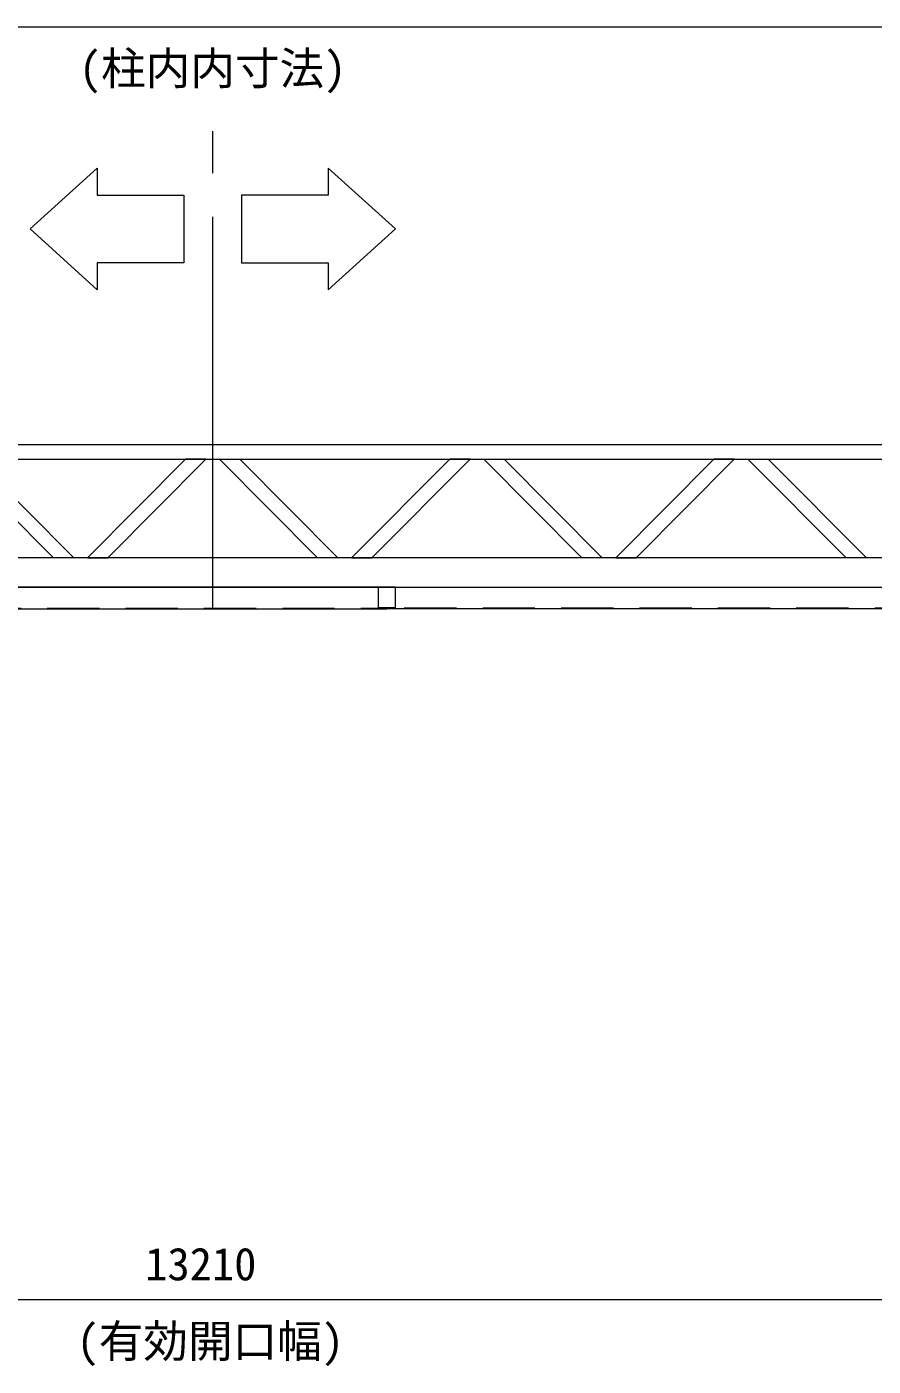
# Model space of a CAD drawing. Units: millimetres, scale not verified. Extents: x -13484 to 18716, y -23100 to 23100.
# Drawn here: x -3404 to -489, y -16330 to -11719 of the extents above; entities that cross this region are included whole.
import ezdxf
from ezdxf.enums import TextEntityAlignment as Align

# ---------------------------------------------------------------- set-up
doc = ezdxf.new("R2010")
doc.units = ezdxf.units.MM
doc.header["$LTSCALE"] = 150
doc.linetypes.add('CHAIN2', pattern=[12, 9, -1, 1, -1])
doc.linetypes.add('DASHED1', pattern=[1.8, 1.2, -0.6])
for name, color, linetype, lineweight in [('0-B_寸法', 3, 'Continuous', 18), ('0-E_大型中間梁60', 7, 'Continuous', 18), ('1-6_通芯', 1, 'CHAIN2', 18), ('1-B_文字', 7, 'Continuous', 18)]:
    doc.layers.add(name, color=color, linetype=linetype, lineweight=lineweight)
doc.styles.add('ＭＳ ゴシック', font='')
doc.styles.get('ＭＳ ゴシック').set_extended_font_data('MS Gothic')

msp = doc.modelspace()

# ---------------------------------------------------------------- linework, layer by layer
at = {"layer": '0-B_寸法'}
for p, q in [((-9876.2, -11719.2), (4347.8, -11719.2)), ((-9289.2, -16101.2), (3744.8, -16101.2))]:
    msp.add_line(p, q, dxfattribs=at)
at = {"layer": '0-E_大型中間梁60'}
msp.add_line((-2134.2, -13649.6), (-2194.2, -13649.6), dxfattribs=at)
at = {"layer": '0-E_大型中間梁60', "color": 4, "linetype": 'DASHED1', "lineweight": 9}
for p in [(-5764.2, -13721), (235.8, -13721)]:
    msp.add_line(p, (-2164.2, -13721), dxfattribs=at)
at = {"layer": '0-E_大型中間梁60'}
for points in [[(-5752.2, -13208), (223.8, -13208), (223.8, -13158), (-5752.2, -13158)], [(-3580.7, -13208), (-3242.7, -13548), (-3312.7, -13548), (-3650.7, -13208)], [(-2857.7, -13208), (-3195.7, -13548), (-3125.7, -13548), (-2787.7, -13208)], [(-2670.7, -13208), (-2332.7, -13548), (-2402.7, -13548), (-2740.7, -13208)], [(-1947.7, -13208), (-2285.7, -13548), (-2215.7, -13548), (-1877.7, -13208)], [(-1760.7, -13208), (-1422.7, -13548), (-1492.7, -13548), (-1830.7, -13208)], [(-1037.7, -13208), (-1375.7, -13548), (-1305.7, -13548), (-967.7, -13208)], [(-850.7, -13208), (-512.7, -13548), (-582.7, -13548), (-920.7, -13208)], [(-5752.2, -13648), (223.8, -13648), (223.8, -13548), (-5752.2, -13548)], [(-2194.2, -13718), (-2134.2, -13718), (-2134.2, -13648), (-2194.2, -13648)]]:
    msp.add_lwpolyline(points, close=True, dxfattribs=at)
for points in [[(-2164.2, -13648), (-5764.2, -13648), (-5764.2, -13723), (-2164.2, -13723), (-2164.2, -13718)], [(-2164.2, -13648), (235.8, -13648), (235.8, -13723), (-2164.2, -13723), (-2164.2, -13718)]]:
    msp.add_lwpolyline(points, dxfattribs=at)
at = {"layer": '1-6_通芯'}
msp.add_line((-2764.2, -13723), (-2764.2, -12078.9), dxfattribs=at)
at = {"layer": '1-B_文字'}
for points in [[(-3393.2, -12415.1), (-3162.2, -12205.8), (-3162.2, -12298.5), (-2863.5, -12298.5), (-2863.5, -12532.1), (-3162.2, -12532.1), (-3162.2, -12624.7)], [(-2135.1, -12415.1), (-2366.2, -12205.8), (-2366.2, -12298.5), (-2664.8, -12298.5), (-2664.8, -12532.1), (-2366.2, -12532.1), (-2366.2, -12624.7)]]:
    msp.add_lwpolyline(points, close=True, dxfattribs=at)

# ---------------------------------------------------------------- texts
at = {"layer": '0-B_寸法', "style": 'ＭＳ ゴシック'}
for s, p in [('(柱内内寸法)', (-3225, -11952.2)), ('13210', (-2996.5, -16068.6)), ('(有効開口幅)', (-3233, -16334.2))]:
    msp.add_text(s, height=112.6, dxfattribs=at).set_placement(p, align=Align.BOTTOM_LEFT)

doc.saveas('drawing.dxf')
